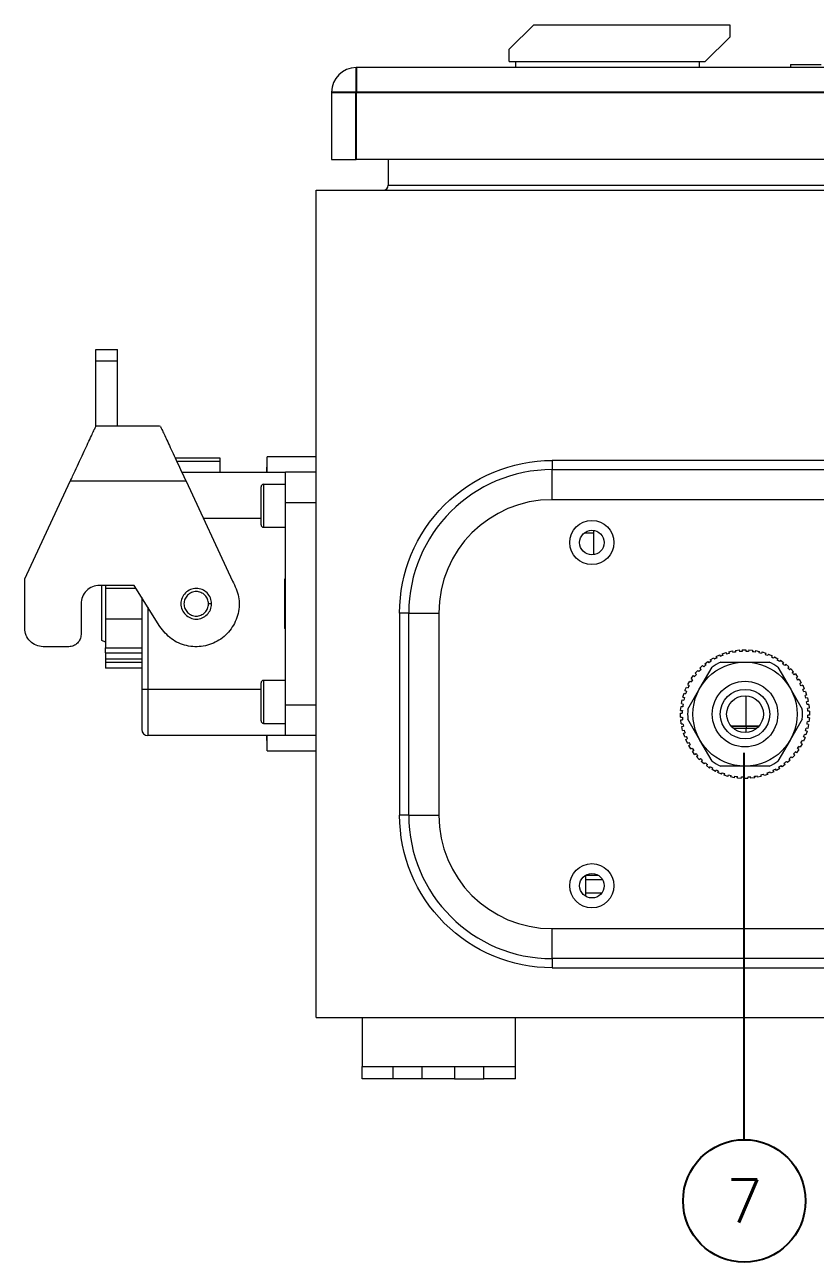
# Model space of a CAD drawing. Extents: x 4137 to 28680, y 2446 to 6814.
# Drawn here: x 24376.6 to 24539.2, y 5937.3 to 6191.7 of the extents above; entities that cross this region are included whole.
import ezdxf
from ezdxf.enums import TextEntityAlignment as Align

# ---------------------------------------------------------------- set-up
doc = ezdxf.new("R2010")
doc.units = 0
doc.header["$LTSCALE"] = 0.5
doc.layers.get('0').update_dxf_attribs({"linetype": 'CONTINUOUS'})
doc.layers.add('DIM', color=5, linetype='CONTINUOUS')
doc.layers.add('VOL', color=2, linetype='CONTINUOUS')
doc.styles.get("Standard").update_dxf_attribs({"font": 'simplex.shx'})

msp = doc.modelspace()

# ---------------------------------------------------------------- linework, layer by layer
at = {"color": 7, "linetype": 'Continuous', "lineweight": 15}
for p, q in [((24476.23, 6186.67), (24481.27, 6191.71)), ((24476.23, 6186.67), (24481.27, 6191.71)), ((24481.27, 6191.71), (24521.59, 6191.71)), ((24481.27, 6191.71), (24521.59, 6191.71)), ((24521.59, 6191.71), (24521.59, 6189.19)), ((24521.59, 6191.71), (24521.59, 6189.19)), ((24521.59, 6189.19), (24516.55, 6184.15)), ((24521.59, 6189.19), (24516.55, 6184.15)), ((24476.23, 6184.15), (24476.23, 6186.67)), ((24476.23, 6184.15), (24476.23, 6186.67)), ((24476.23, 6184.15), (24516.55, 6184.15)), ((24476.23, 6184.15), (24516.55, 6184.15)), ((24477.49, 6184.15), (24477.49, 6182.89)), ((24477.49, 6184.15), (24477.49, 6182.89)), ((24515.29, 6184.15), (24515.29, 6182.89)), ((24515.29, 6184.15), (24515.29, 6182.89)), ((24534.09, 6183.54), (24534.09, 6182.89)), ((24534.09, 6183.54), (24540.39, 6183.54)), ((24534.09, 6183.54), (24534.09, 6182.89)), ((24534.09, 6183.54), (24540.39, 6183.54)), ((24680.35, 6182.89), (24444.73, 6182.89)), ((24680.35, 6182.89), (24444.73, 6182.89)), ((24439.69, 6177.85), (24439.69, 6163.99)), ((24439.69, 6177.85), (24439.69, 6163.99)), ((24439.69, 6163.99), (24444.73, 6163.99)), ((24439.69, 6163.99), (24444.73, 6163.99)), ((24680.35, 6163.99), (24444.73, 6163.99)), ((24680.35, 6163.99), (24444.73, 6163.99)), ((24451.34, 6163.99), (24451.34, 6158.7)), ((24451.34, 6163.99), (24451.34, 6158.7)), ((24451.34, 6158.7), (24664.91, 6158.7)), ((24451.34, 6158.7), (24664.91, 6158.7)), ((24436.54, 5987.59), (24436.54, 6157.69)), ((24436.54, 6157.69), (24688.54, 6157.69)), ((24436.54, 5987.59), (24436.54, 6157.69)), ((24436.54, 6157.69), (24688.54, 6157.69)), ((24391.21, 6124.93), (24395.62, 6124.93)), ((24391.21, 6124.93), (24395.62, 6124.93)), ((24391.21, 6122.59), (24395.62, 6122.59)), ((24391.21, 6109.18), (24391.21, 6122.59)), ((24391.21, 6122.59), (24395.62, 6122.59)), ((24391.21, 6109.18), (24391.21, 6122.59)), ((24395.62, 6109.18), (24395.62, 6122.59)), ((24395.62, 6109.18), (24395.62, 6122.59)), ((24404.31, 6109.18), (24391.21, 6109.18)), ((24404.31, 6109.18), (24391.21, 6109.18)), ((24404.5, 6109.1), (24404.31, 6109.18)), ((24404.5, 6109.1), (24404.31, 6109.18)), ((24416.76, 6102.62), (24407.53, 6102.62)), ((24416.76, 6102.62), (24407.53, 6102.62)), ((24407.83, 6101.96), (24416.76, 6101.96)), ((24407.83, 6101.96), (24416.76, 6101.96)), ((24416.76, 6101.96), (24416.76, 6102.62)), ((24416.76, 6101.96), (24416.76, 6102.62)), ((24416.76, 6099.73), (24416.76, 6101.96)), ((24416.76, 6099.73), (24416.76, 6101.96)), ((24436.54, 6102.88), (24426.46, 6102.88)), ((24426.46, 6099.73), (24426.46, 6102.88)), ((24436.54, 6102.88), (24426.46, 6102.88)), ((24426.46, 6099.73), (24426.46, 6102.88)), ((24640.03, 6102.12), (24485.05, 6102.12)), ((24485.05, 6102.12), (24485.05, 6100.23)), ((24640.03, 6102.12), (24485.05, 6102.12)), ((24485.05, 6102.12), (24485.05, 6100.23)), ((24408.87, 6099.73), (24430.24, 6099.73)), ((24408.87, 6099.73), (24430.24, 6099.73)), ((24426.46, 6100.74), (24426.33, 6100.74)), ((24426.33, 6100.74), (24426.33, 6099.73)), ((24426.46, 6100.74), (24426.33, 6100.74)), ((24426.33, 6100.74), (24426.33, 6099.73)), ((24436.54, 6099.73), (24430.24, 6099.73)), ((24430.24, 6093.43), (24430.24, 6099.73)), ((24436.54, 6099.73), (24430.24, 6099.73)), ((24430.24, 6093.43), (24430.24, 6099.73)), ((24485.05, 6100.23), (24640.03, 6100.23)), ((24485.05, 6100.23), (24640.03, 6100.23)), ((24376.56, 6077.78), (24385.92, 6097.84)), ((24376.56, 6077.78), (24385.92, 6097.84)), ((24409.75, 6097.84), (24385.92, 6097.84)), ((24409.75, 6097.84), (24385.92, 6097.84)), ((24386.17, 6098.38), (24386, 6098.02)), ((24386.17, 6098.38), (24386, 6098.02)), ((24409.75, 6097.84), (24419.32, 6077.32)), ((24409.75, 6097.84), (24419.32, 6077.32)), ((24430.24, 6097.21), (24425.7, 6097.21)), ((24430.24, 6097.21), (24425.7, 6097.21)), ((24425.2, 6088.9), (24425.2, 6096.71)), ((24425.2, 6088.9), (24425.2, 6096.71)), ((24436.54, 6093.43), (24430.24, 6093.43)), ((24430.24, 6051.85), (24430.24, 6093.43)), ((24436.54, 6093.43), (24430.24, 6093.43)), ((24430.24, 6051.85), (24430.24, 6093.43)), ((24640.03, 6094.06), (24485.05, 6094.06)), ((24640.03, 6094.06), (24485.05, 6094.06)), ((24425.7, 6088.39), (24430.24, 6088.39)), ((24425.7, 6088.39), (24430.24, 6088.39)), ((24493.62, 6087.2), (24491.65, 6087.2)), ((24493.62, 6087.2), (24491.65, 6087.2)), ((24493.62, 6087.2), (24493.62, 6087.73)), ((24493.62, 6087.2), (24493.62, 6087.73)), ((24493.62, 6082.75), (24493.62, 6087.2)), ((24493.62, 6082.75), (24493.62, 6087.2)), ((24376.56, 6067.6), (24376.56, 6077.78)), ((24376.56, 6067.6), (24376.56, 6077.78)), ((24399.08, 6076.42), (24391.94, 6076.42)), ((24399.08, 6076.42), (24391.94, 6076.42)), ((24392.44, 6065.08), (24392.44, 6076.42)), ((24392.44, 6065.08), (24392.44, 6076.42)), ((24393.2, 6076.42), (24393.2, 6075.79)), ((24393.2, 6076.42), (24393.2, 6075.79)), ((24404.36, 6067.97), (24399.08, 6076.42)), ((24404.36, 6067.97), (24399.08, 6076.42)), ((24429.97, 6076.73), (24429.99, 6076.73)), ((24429.97, 6076.73), (24429.99, 6076.73)), ((24429.97, 6076.68), (24429.99, 6076.68)), ((24429.97, 6076.68), (24429.99, 6076.68)), ((24429.99, 6077.45), (24429.98, 6077.45)), ((24429.99, 6077.45), (24429.98, 6077.45)), ((24430.24, 6077.68), (24429.99, 6077.68)), ((24429.99, 6077.68), (24429.99, 6067.6)), ((24430.24, 6077.68), (24429.99, 6077.68)), ((24429.99, 6077.68), (24429.99, 6067.6)), ((24399.48, 6075.79), (24393.2, 6075.79)), ((24393.2, 6075.79), (24393.2, 6069.49)), ((24399.48, 6075.79), (24393.2, 6075.79)), ((24393.2, 6075.79), (24393.2, 6069.49)), ((24400.63, 6073.95), (24400.63, 6055)), ((24400.63, 6073.95), (24400.63, 6055)), ((24388.16, 6072.64), (24388.16, 6066.34)), ((24388.16, 6072.64), (24388.16, 6066.34)), ((24414.99, 6072.64), (24414.36, 6072.64)), ((24414.99, 6072.64), (24414.36, 6072.64)), ((24429.99, 6072.32), (24429.98, 6072.32)), ((24429.99, 6072.32), (24429.98, 6072.32)), ((24400.63, 6069.49), (24393.2, 6069.49)), ((24393.2, 6069.49), (24393.2, 6063.6)), ((24400.63, 6069.49), (24393.2, 6069.49)), ((24393.2, 6069.49), (24393.2, 6063.6)), ((24453.68, 6070.75), (24453.68, 6029.17)), ((24455.57, 6070.75), (24453.68, 6070.75)), ((24453.68, 6070.75), (24453.68, 6029.17)), ((24455.57, 6070.75), (24453.68, 6070.75)), ((24455.57, 6029.17), (24455.57, 6070.75)), ((24455.57, 6029.17), (24455.57, 6070.75)), ((24461.74, 6070.75), (24461.74, 6029.17)), ((24461.74, 6070.75), (24461.74, 6029.17)), ((24430.24, 6067.6), (24429.99, 6067.6)), ((24430.24, 6067.6), (24429.99, 6067.6)), ((24385.64, 6063.82), (24380.34, 6063.82)), ((24385.64, 6063.82), (24380.34, 6063.82)), ((24393.2, 6064.79), (24392.44, 6065.08)), ((24393.2, 6064.79), (24392.44, 6065.08)), ((24393.2, 6062.56), (24400.63, 6062.56)), ((24393.2, 6062.56), (24393.2, 6062.56)), ((24393.2, 6062.56), (24400.63, 6062.56)), ((24393.2, 6062.56), (24393.2, 6062.56)), ((24393.2, 6061.3), (24393.2, 6060.67)), ((24393.2, 6061.3), (24393.2, 6060.67)), ((24517.58, 6061.13), (24518.29, 6061.52)), ((24517.58, 6061.13), (24518.29, 6061.52)), ((24518.29, 6061.52), (24518.44, 6061.24)), ((24518.29, 6061.52), (24518.44, 6061.24)), ((24518.79, 6061.82), (24519.53, 6062.14)), ((24518.79, 6061.82), (24519.53, 6062.14)), ((24518.79, 6061.82), (24518.93, 6061.5)), ((24518.79, 6061.82), (24518.93, 6061.5)), ((24519.53, 6062.14), (24519.66, 6061.84)), ((24519.53, 6062.14), (24519.66, 6061.84)), ((24520.06, 6062.38), (24520.83, 6062.61)), ((24520.06, 6062.38), (24520.83, 6062.61)), ((24520.06, 6062.38), (24520.17, 6062.04)), ((24520.06, 6062.38), (24520.17, 6062.04)), ((24520.83, 6062.61), (24520.93, 6062.3)), ((24520.83, 6062.61), (24520.93, 6062.3)), ((24521.39, 6062.8), (24522.17, 6062.95)), ((24521.39, 6062.8), (24522.17, 6062.95)), ((24521.39, 6062.8), (24521.45, 6062.45)), ((24521.39, 6062.8), (24521.45, 6062.45)), ((24522.17, 6062.95), (24522.24, 6062.63)), ((24522.17, 6062.95), (24522.24, 6062.63)), ((24522.75, 6063.08), (24523.55, 6063.15)), ((24522.75, 6063.08), (24523.55, 6063.15)), ((24522.75, 6063.08), (24522.78, 6062.73)), ((24522.75, 6063.08), (24522.78, 6062.73)), ((24523.55, 6063.15), (24523.58, 6062.83)), ((24523.55, 6063.15), (24523.58, 6062.83)), ((24524.13, 6063.21), (24524.12, 6062.86)), ((24524.13, 6063.21), (24524.12, 6062.86)), ((24524.13, 6063.21), (24524.93, 6063.2)), ((24524.13, 6063.21), (24524.93, 6063.2)), ((24524.93, 6063.2), (24524.93, 6062.88)), ((24524.93, 6063.2), (24524.93, 6062.88)), ((24525.52, 6063.21), (24525.47, 6062.86)), ((24525.52, 6063.21), (24525.47, 6062.86)), ((24525.52, 6063.21), (24526.31, 6063.11)), ((24525.52, 6063.21), (24526.31, 6063.11)), ((24526.31, 6063.11), (24526.28, 6062.79)), ((24526.31, 6063.11), (24526.28, 6062.79)), ((24526.9, 6063.05), (24526.82, 6062.71)), ((24526.9, 6063.05), (24526.82, 6062.71)), ((24526.9, 6063.05), (24527.68, 6062.87)), ((24526.9, 6063.05), (24527.68, 6062.87)), ((24527.68, 6062.87), (24527.61, 6062.56)), ((24527.68, 6062.87), (24527.61, 6062.56)), ((24528.25, 6062.75), (24528.14, 6062.42)), ((24528.25, 6062.75), (24528.14, 6062.42)), ((24528.25, 6062.75), (24529.01, 6062.5)), ((24528.25, 6062.75), (24529.01, 6062.5)), ((24529.01, 6062.5), (24528.91, 6062.19)), ((24529.01, 6062.5), (24528.91, 6062.19)), ((24529.57, 6062.32), (24529.42, 6062)), ((24529.57, 6062.32), (24529.42, 6062)), ((24529.57, 6062.32), (24530.3, 6061.98)), ((24529.57, 6062.32), (24530.3, 6061.98)), ((24530.3, 6061.98), (24530.16, 6061.68)), ((24530.3, 6061.98), (24530.16, 6061.68)), ((24530.83, 6061.74), (24530.65, 6061.44)), ((24530.83, 6061.74), (24530.65, 6061.44)), ((24530.83, 6061.74), (24531.52, 6061.33)), ((24530.83, 6061.74), (24531.52, 6061.33)), ((24531.52, 6061.33), (24531.36, 6061.05)), ((24531.52, 6061.33), (24531.36, 6061.05)), ((24400.63, 6059.41), (24393.2, 6059.41)), ((24393.2, 6059.41), (24393.2, 6059.41)), ((24393.2, 6059.41), (24393.2, 6059.41)), ((24400.63, 6059.41), (24393.2, 6059.41)), ((24393.2, 6059.41), (24393.2, 6059.41)), ((24393.2, 6059.41), (24393.2, 6059.41)), ((24514.48, 6058.37), (24515.03, 6058.96)), ((24514.48, 6058.37), (24515.03, 6058.96)), ((24515.03, 6058.96), (24515.27, 6058.74)), ((24515.03, 6058.96), (24515.27, 6058.74)), ((24515.42, 6059.4), (24516.02, 6059.93)), ((24515.42, 6059.4), (24516.02, 6059.93)), ((24515.42, 6059.4), (24515.65, 6059.14)), ((24515.42, 6059.4), (24515.65, 6059.14)), ((24515.46, 6055.32), (24517.96, 6059.64)), ((24515.46, 6055.32), (24517.96, 6059.64)), ((24516.02, 6059.93), (24516.24, 6059.69)), ((24516.02, 6059.93), (24516.24, 6059.69)), ((24516.46, 6060.32), (24517.11, 6060.79)), ((24516.46, 6060.32), (24517.11, 6060.79)), ((24516.46, 6060.32), (24516.66, 6060.04)), ((24516.46, 6060.32), (24516.66, 6060.04)), ((24517.11, 6060.79), (24517.3, 6060.52)), ((24517.11, 6060.79), (24517.3, 6060.52)), ((24517.58, 6061.13), (24517.75, 6060.83)), ((24517.58, 6061.13), (24517.75, 6060.83)), ((24519.75, 6060.67), (24524.74, 6060.67)), ((24519.75, 6060.67), (24524.74, 6060.67)), ((24524.74, 6060.67), (24529.73, 6060.67)), ((24524.74, 6060.67), (24529.73, 6060.67)), ((24531.52, 6059.64), (24534.01, 6055.32)), ((24531.52, 6059.64), (24534.01, 6055.32)), ((24532.03, 6061.04), (24531.82, 6060.76)), ((24532.03, 6061.04), (24531.82, 6060.76)), ((24532.03, 6061.04), (24532.68, 6060.56)), ((24532.03, 6061.04), (24532.68, 6060.56)), ((24532.68, 6060.56), (24532.48, 6060.3)), ((24532.68, 6060.56), (24532.48, 6060.3)), ((24533.15, 6060.22), (24532.91, 6059.96)), ((24533.15, 6060.22), (24532.91, 6059.96)), ((24533.15, 6060.22), (24533.74, 6059.67)), ((24533.15, 6060.22), (24533.74, 6059.67)), ((24533.74, 6059.67), (24533.52, 6059.44)), ((24533.74, 6059.67), (24533.52, 6059.44)), ((24534.18, 6059.28), (24533.91, 6059.05)), ((24534.18, 6059.28), (24533.91, 6059.05)), ((24534.18, 6059.28), (24534.71, 6058.68)), ((24534.18, 6059.28), (24534.71, 6058.68)), ((24534.71, 6058.68), (24534.46, 6058.47)), ((24534.71, 6058.68), (24534.46, 6058.47)), ((24425.2, 6048.58), (24425.2, 6056.39)), ((24425.2, 6048.58), (24425.2, 6056.39)), ((24430.24, 6056.89), (24425.7, 6056.89)), ((24430.24, 6056.89), (24425.7, 6056.89)), ((24512.96, 6056.06), (24513.37, 6056.75)), ((24512.96, 6056.06), (24513.37, 6056.75)), ((24512.96, 6056.06), (24513.26, 6055.88)), ((24512.96, 6056.06), (24513.26, 6055.88)), ((24513.37, 6056.75), (24513.65, 6056.58)), ((24513.37, 6056.75), (24513.65, 6056.58)), ((24513.66, 6057.26), (24514.14, 6057.9)), ((24513.66, 6057.26), (24514.14, 6057.9)), ((24513.66, 6057.26), (24513.94, 6057.05)), ((24513.66, 6057.26), (24513.94, 6057.05)), ((24514.14, 6057.9), (24514.4, 6057.7)), ((24514.14, 6057.9), (24514.4, 6057.7)), ((24514.48, 6058.37), (24514.74, 6058.14)), ((24514.48, 6058.37), (24514.74, 6058.14)), ((24535.1, 6058.25), (24534.81, 6058.05)), ((24535.1, 6058.25), (24534.81, 6058.05)), ((24535.1, 6058.25), (24535.56, 6057.59)), ((24535.1, 6058.25), (24535.56, 6057.59)), ((24535.56, 6057.59), (24535.3, 6057.4)), ((24535.56, 6057.59), (24535.3, 6057.4)), ((24535.91, 6057.12), (24535.6, 6056.95)), ((24535.91, 6057.12), (24535.6, 6056.95)), ((24535.91, 6057.12), (24536.3, 6056.42)), ((24535.91, 6057.12), (24536.3, 6056.42)), ((24536.3, 6056.42), (24536.02, 6056.26)), ((24536.3, 6056.42), (24536.02, 6056.26)), ((24401.89, 6055), (24400.63, 6055)), ((24401.89, 6055), (24400.63, 6055)), ((24401.89, 6055), (24401.89, 6045.55)), ((24401.89, 6055), (24401.89, 6045.55)), ((24511.95, 6053.48), (24512.21, 6054.24)), ((24511.95, 6053.48), (24512.21, 6054.24)), ((24512.21, 6054.24), (24512.52, 6054.13)), ((24512.21, 6054.24), (24512.52, 6054.13)), ((24512.39, 6054.79), (24512.72, 6055.52)), ((24512.39, 6054.79), (24512.72, 6055.52)), ((24512.39, 6054.79), (24512.7, 6054.65)), ((24512.39, 6054.79), (24512.7, 6054.65)), ((24512.72, 6055.52), (24513.02, 6055.39)), ((24512.72, 6055.52), (24513.02, 6055.39)), ((24512.97, 6051), (24515.46, 6055.32)), ((24512.97, 6051), (24515.46, 6055.32)), ((24524.99, 6047.52), (24524.99, 6053.74)), ((24524.99, 6047.52), (24524.99, 6053.74)), ((24534.01, 6055.32), (24536.51, 6051)), ((24534.01, 6055.32), (24536.51, 6051)), ((24536.6, 6055.91), (24536.27, 6055.77)), ((24536.6, 6055.91), (24536.27, 6055.77)), ((24536.6, 6055.91), (24536.91, 6055.17)), ((24536.6, 6055.91), (24536.91, 6055.17)), ((24536.91, 6055.17), (24536.61, 6055.05)), ((24536.91, 6055.17), (24536.61, 6055.05)), ((24537.15, 6054.64), (24536.82, 6054.54)), ((24537.15, 6054.64), (24536.82, 6054.54)), ((24537.39, 6053.87), (24537.08, 6053.78)), ((24537.39, 6053.87), (24537.08, 6053.78)), ((24537.15, 6054.64), (24537.39, 6053.87)), ((24537.15, 6054.64), (24537.39, 6053.87)), ((24430.24, 6045.55), (24430.24, 6051.85)), ((24430.24, 6051.85), (24436.54, 6051.85)), ((24430.24, 6045.55), (24430.24, 6051.85)), ((24430.24, 6051.85), (24436.54, 6051.85)), ((24511.5, 6050.74), (24511.59, 6051.54)), ((24511.5, 6050.74), (24511.59, 6051.54)), ((24511.59, 6051.54), (24511.92, 6051.5)), ((24511.59, 6051.54), (24511.92, 6051.5)), ((24511.65, 6052.12), (24511.83, 6052.9)), ((24511.65, 6052.12), (24511.83, 6052.9)), ((24511.65, 6052.12), (24511.99, 6052.04)), ((24511.65, 6052.12), (24511.99, 6052.04)), ((24511.83, 6052.9), (24512.15, 6052.83)), ((24511.83, 6052.9), (24512.15, 6052.83)), ((24511.95, 6053.48), (24512.28, 6053.36)), ((24511.95, 6053.48), (24512.28, 6053.36)), ((24537.57, 6053.32), (24537.23, 6053.25)), ((24537.57, 6053.32), (24537.23, 6053.25)), ((24537.73, 6052.53), (24537.41, 6052.47)), ((24537.73, 6052.53), (24537.41, 6052.47)), ((24537.85, 6051.96), (24537.5, 6051.93)), ((24537.85, 6051.96), (24537.5, 6051.93)), ((24537.57, 6053.32), (24537.73, 6052.53)), ((24537.57, 6053.32), (24537.73, 6052.53)), ((24537.93, 6051.16), (24537.6, 6051.13)), ((24537.93, 6051.16), (24537.6, 6051.13)), ((24537.85, 6051.96), (24537.93, 6051.16)), ((24537.85, 6051.96), (24537.93, 6051.16)), ((24511.49, 6049.35), (24511.5, 6050.15)), ((24511.49, 6049.35), (24511.5, 6050.15)), ((24511.49, 6049.35), (24511.84, 6049.35)), ((24511.49, 6049.35), (24511.84, 6049.35)), ((24511.5, 6050.74), (24511.85, 6050.7)), ((24511.5, 6050.74), (24511.85, 6050.7)), ((24511.5, 6050.15), (24511.83, 6050.15)), ((24511.5, 6050.15), (24511.83, 6050.15)), ((24511.55, 6048.77), (24511.88, 6048.8)), ((24511.55, 6048.77), (24511.88, 6048.8)), ((24511.63, 6047.97), (24511.55, 6048.77)), ((24511.63, 6047.97), (24511.55, 6048.77)), ((24515.46, 6044.61), (24512.97, 6048.93)), ((24515.46, 6044.61), (24512.97, 6048.93)), ((24536.51, 6048.93), (24534.01, 6044.61)), ((24536.51, 6048.93), (24534.01, 6044.61)), ((24537.89, 6048.39), (24537.56, 6048.43)), ((24537.89, 6048.39), (24537.56, 6048.43)), ((24537.98, 6049.19), (24537.63, 6049.23)), ((24537.98, 6049.19), (24537.63, 6049.23)), ((24537.99, 6050.58), (24537.64, 6050.58)), ((24537.99, 6050.58), (24537.64, 6050.58)), ((24537.98, 6049.77), (24537.65, 6049.78)), ((24537.98, 6049.77), (24537.65, 6049.78)), ((24537.98, 6049.19), (24537.89, 6048.39)), ((24537.98, 6049.19), (24537.89, 6048.39)), ((24537.99, 6050.58), (24537.98, 6049.77)), ((24537.99, 6050.58), (24537.98, 6049.77)), ((24425.7, 6048.07), (24430.24, 6048.07)), ((24425.7, 6048.07), (24430.24, 6048.07)), ((24511.63, 6047.97), (24511.97, 6048)), ((24511.63, 6047.97), (24511.97, 6048)), ((24511.75, 6047.4), (24512.07, 6047.46)), ((24511.75, 6047.4), (24512.07, 6047.46)), ((24511.91, 6046.61), (24511.75, 6047.4)), ((24511.91, 6046.61), (24511.75, 6047.4)), ((24511.91, 6046.61), (24512.25, 6046.68)), ((24511.91, 6046.61), (24512.25, 6046.68)), ((24512.09, 6046.05), (24512.4, 6046.15)), ((24512.09, 6046.05), (24512.4, 6046.15)), ((24512.33, 6045.29), (24512.09, 6046.05)), ((24512.33, 6045.29), (24512.09, 6046.05)), ((24527.62, 6047.52), (24521.86, 6047.52)), ((24527.62, 6047.52), (24521.86, 6047.52)), ((24524.99, 6047.52), (24524.99, 6047.51)), ((24524.99, 6047.52), (24524.99, 6047.51)), ((24524.99, 6047.51), (24524.99, 6047.48)), ((24524.99, 6047.51), (24524.99, 6047.48)), ((24524.99, 6047.48), (24524.99, 6046.99)), ((24524.99, 6047.48), (24524.99, 6046.99)), ((24524.99, 6046.19), (24524.99, 6046.99)), ((24524.99, 6046.19), (24524.99, 6046.99)), ((24537.53, 6046.45), (24537.2, 6046.56)), ((24537.53, 6046.45), (24537.2, 6046.56)), ((24537.53, 6046.45), (24537.27, 6045.69)), ((24537.53, 6046.45), (24537.27, 6045.69)), ((24537.65, 6047.02), (24537.33, 6047.1)), ((24537.65, 6047.02), (24537.33, 6047.1)), ((24537.83, 6047.81), (24537.49, 6047.89)), ((24537.83, 6047.81), (24537.49, 6047.89)), ((24537.83, 6047.81), (24537.65, 6047.02)), ((24537.83, 6047.81), (24537.65, 6047.02)), ((24430.24, 6045.55), (24401.89, 6045.55)), ((24430.24, 6045.55), (24401.89, 6045.55)), ((24426.33, 6045.55), (24426.33, 6044.55)), ((24426.33, 6045.55), (24426.33, 6044.55)), ((24426.33, 6044.55), (24426.46, 6044.55)), ((24426.33, 6044.55), (24426.46, 6044.55)), ((24426.46, 6042.4), (24426.46, 6045.55)), ((24426.46, 6042.4), (24426.46, 6045.55)), ((24436.54, 6045.55), (24430.24, 6045.55)), ((24436.54, 6045.55), (24430.24, 6045.55)), ((24512.33, 6045.29), (24512.66, 6045.39)), ((24512.33, 6045.29), (24512.66, 6045.39)), ((24512.57, 6044.75), (24512.87, 6044.88)), ((24512.57, 6044.75), (24512.87, 6044.88)), ((24512.88, 6044.01), (24512.57, 6044.75)), ((24512.88, 6044.01), (24512.57, 6044.75)), ((24512.88, 6044.01), (24513.21, 6044.15)), ((24512.88, 6044.01), (24513.21, 6044.15)), ((24513.18, 6043.51), (24513.46, 6043.67)), ((24513.18, 6043.51), (24513.46, 6043.67)), ((24513.57, 6042.81), (24513.18, 6043.51)), ((24513.57, 6042.81), (24513.18, 6043.51)), ((24517.96, 6040.29), (24515.46, 6044.61)), ((24517.96, 6040.29), (24515.46, 6044.61)), ((24534.01, 6044.61), (24531.52, 6040.29)), ((24534.01, 6044.61), (24531.52, 6040.29)), ((24536.11, 6043.18), (24535.83, 6043.34)), ((24536.11, 6043.18), (24535.83, 6043.34)), ((24536.52, 6043.87), (24536.11, 6043.18)), ((24536.52, 6043.87), (24536.11, 6043.18)), ((24536.52, 6043.87), (24536.22, 6044.05)), ((24536.52, 6043.87), (24536.22, 6044.05)), ((24536.76, 6044.4), (24536.46, 6044.54)), ((24536.76, 6044.4), (24536.46, 6044.54)), ((24537.09, 6045.13), (24536.76, 6044.4)), ((24537.09, 6045.13), (24536.76, 6044.4)), ((24537.09, 6045.13), (24536.78, 6045.28)), ((24537.09, 6045.13), (24536.78, 6045.28)), ((24537.27, 6045.69), (24536.96, 6045.8)), ((24537.27, 6045.69), (24536.96, 6045.8)), ((24426.46, 6042.4), (24436.54, 6042.4)), ((24426.46, 6042.4), (24436.54, 6042.4)), ((24513.57, 6042.81), (24513.88, 6042.98)), ((24513.57, 6042.81), (24513.88, 6042.98)), ((24513.92, 6042.34), (24514.18, 6042.52)), ((24513.92, 6042.34), (24514.18, 6042.52)), ((24514.38, 6041.68), (24513.92, 6042.34)), ((24514.38, 6041.68), (24513.92, 6042.34)), ((24514.38, 6041.68), (24514.67, 6041.88)), ((24514.38, 6041.68), (24514.67, 6041.88)), ((24514.77, 6041.25), (24515.02, 6041.46)), ((24514.77, 6041.25), (24515.02, 6041.46)), ((24515.3, 6040.64), (24514.77, 6041.25)), ((24515.3, 6040.64), (24514.77, 6041.25)), ((24515.3, 6040.64), (24515.57, 6040.87)), ((24515.3, 6040.64), (24515.57, 6040.87)), ((24534.06, 6040.53), (24533.83, 6040.79)), ((24534.06, 6040.53), (24533.83, 6040.79)), ((24534.45, 6040.96), (24534.21, 6041.18)), ((24534.45, 6040.96), (24534.21, 6041.18)), ((24535, 6041.55), (24534.45, 6040.96)), ((24535, 6041.55), (24534.45, 6040.96)), ((24535, 6041.55), (24534.74, 6041.79)), ((24535, 6041.55), (24534.74, 6041.79)), ((24535.34, 6042.03), (24535.08, 6042.22)), ((24535.34, 6042.03), (24535.08, 6042.22)), ((24535.82, 6042.67), (24535.34, 6042.03)), ((24535.82, 6042.67), (24535.34, 6042.03)), ((24535.82, 6042.67), (24535.54, 6042.88)), ((24535.82, 6042.67), (24535.54, 6042.88)), ((24515.74, 6040.25), (24515.96, 6040.49)), ((24515.74, 6040.25), (24515.96, 6040.49)), ((24516.33, 6039.71), (24515.74, 6040.25)), ((24516.33, 6039.71), (24515.74, 6040.25)), ((24516.33, 6039.71), (24516.57, 6039.96)), ((24516.33, 6039.71), (24516.57, 6039.96)), ((24516.8, 6039.37), (24517, 6039.63)), ((24516.8, 6039.37), (24517, 6039.63)), ((24517.45, 6038.88), (24516.8, 6039.37)), ((24517.45, 6038.88), (24516.8, 6039.37)), ((24517.45, 6038.88), (24517.66, 6039.16)), ((24517.45, 6038.88), (24517.66, 6039.16)), ((24517.95, 6038.59), (24518.12, 6038.87)), ((24517.95, 6038.59), (24518.12, 6038.87)), ((24518.64, 6038.18), (24517.95, 6038.59)), ((24518.64, 6038.18), (24517.95, 6038.59)), ((24518.64, 6038.18), (24518.82, 6038.48)), ((24518.64, 6038.18), (24518.82, 6038.48)), ((24519.18, 6037.95), (24519.32, 6038.24)), ((24519.18, 6037.95), (24519.32, 6038.24)), ((24524.74, 6039.25), (24519.75, 6039.25)), ((24524.74, 6039.25), (24519.75, 6039.25)), ((24529.73, 6039.25), (24524.74, 6039.25)), ((24529.73, 6039.25), (24524.74, 6039.25)), ((24530.69, 6038.11), (24530.55, 6038.43)), ((24530.69, 6038.11), (24530.55, 6038.43)), ((24531.19, 6038.4), (24531.03, 6038.69)), ((24531.19, 6038.4), (24531.03, 6038.69)), ((24531.9, 6038.79), (24531.19, 6038.4)), ((24531.9, 6038.79), (24531.19, 6038.4)), ((24531.9, 6038.79), (24531.72, 6039.1)), ((24531.9, 6038.79), (24531.72, 6039.1)), ((24532.37, 6039.14), (24532.18, 6039.41)), ((24532.37, 6039.14), (24532.18, 6039.41)), ((24533.02, 6039.6), (24532.37, 6039.14)), ((24533.02, 6039.6), (24532.37, 6039.14)), ((24533.02, 6039.6), (24532.82, 6039.89)), ((24533.02, 6039.6), (24532.82, 6039.89)), ((24533.46, 6040), (24533.24, 6040.24)), ((24533.46, 6040), (24533.24, 6040.24)), ((24534.06, 6040.53), (24533.46, 6040)), ((24534.06, 6040.53), (24533.46, 6040)), ((24519.91, 6037.61), (24519.18, 6037.95)), ((24519.91, 6037.61), (24519.18, 6037.95)), ((24519.91, 6037.61), (24520.06, 6037.93)), ((24519.91, 6037.61), (24520.06, 6037.93)), ((24520.47, 6037.43), (24520.57, 6037.74)), ((24520.47, 6037.43), (24520.57, 6037.74)), ((24521.23, 6037.17), (24520.47, 6037.43)), ((24521.23, 6037.17), (24520.47, 6037.43)), ((24521.23, 6037.17), (24521.34, 6037.5)), ((24521.23, 6037.17), (24521.34, 6037.5)), ((24521.8, 6037.05), (24521.87, 6037.37)), ((24521.8, 6037.05), (24521.87, 6037.37)), ((24522.58, 6036.88), (24521.8, 6037.05)), ((24522.58, 6036.88), (24521.8, 6037.05)), ((24522.58, 6036.88), (24522.66, 6037.22)), ((24522.58, 6036.88), (24522.66, 6037.22)), ((24523.17, 6036.82), (24523.2, 6037.14)), ((24523.17, 6036.82), (24523.2, 6037.14)), ((24523.96, 6036.72), (24523.17, 6036.82)), ((24523.96, 6036.72), (24523.17, 6036.82)), ((24523.96, 6036.72), (24524.01, 6037.07)), ((24523.96, 6036.72), (24524.01, 6037.07)), ((24524.55, 6036.72), (24524.55, 6037.05)), ((24524.55, 6036.72), (24524.55, 6037.05)), ((24525.35, 6036.71), (24524.55, 6036.72)), ((24525.35, 6036.71), (24524.55, 6036.72)), ((24525.35, 6036.71), (24525.36, 6037.06)), ((24525.35, 6036.71), (24525.36, 6037.06)), ((24525.93, 6036.78), (24525.9, 6037.1)), ((24525.93, 6036.78), (24525.9, 6037.1)), ((24526.73, 6036.85), (24525.93, 6036.78)), ((24526.73, 6036.85), (24525.93, 6036.78)), ((24526.73, 6036.85), (24526.7, 6037.2)), ((24526.73, 6036.85), (24526.7, 6037.2)), ((24527.3, 6036.97), (24527.24, 6037.29)), ((24527.3, 6036.97), (24527.24, 6037.29)), ((24528.09, 6037.13), (24527.3, 6036.97)), ((24528.09, 6037.13), (24527.3, 6036.97)), ((24528.09, 6037.13), (24528.03, 6037.47)), ((24528.09, 6037.13), (24528.03, 6037.47)), ((24528.65, 6037.31), (24528.55, 6037.62)), ((24528.65, 6037.31), (24528.55, 6037.62)), ((24529.42, 6037.55), (24528.65, 6037.31)), ((24529.42, 6037.55), (24528.65, 6037.31)), ((24529.42, 6037.55), (24529.31, 6037.89)), ((24529.42, 6037.55), (24529.31, 6037.89)), ((24529.95, 6037.79), (24529.82, 6038.09)), ((24529.95, 6037.79), (24529.82, 6038.09)), ((24530.69, 6038.11), (24529.95, 6037.79)), ((24530.69, 6038.11), (24529.95, 6037.79)), ((24455.57, 6029.17), (24453.68, 6029.17)), ((24455.57, 6029.17), (24453.68, 6029.17)), ((24491.98, 6012.5), (24491.98, 6016.87)), ((24491.98, 6012.5), (24491.98, 6016.87)), ((24485.05, 6005.86), (24640.03, 6005.86)), ((24485.05, 6005.86), (24640.03, 6005.86)), ((24485.05, 5999.69), (24485.05, 5997.8)), ((24640.03, 5999.69), (24485.05, 5999.69)), ((24485.05, 5999.69), (24485.05, 5997.8)), ((24640.03, 5999.69), (24485.05, 5999.69)), ((24485.05, 5997.8), (24640.03, 5997.8)), ((24485.05, 5997.8), (24640.03, 5997.8)), ((24436.54, 5987.59), (24688.54, 5987.59)), ((24436.54, 5987.59), (24688.54, 5987.59)), ((24445.99, 5987.59), (24445.99, 5977.51)), ((24445.99, 5987.59), (24445.99, 5977.51)), ((24477.49, 5977.51), (24477.49, 5987.59)), ((24477.49, 5977.51), (24477.49, 5987.59)), ((24445.99, 5974.99), (24445.99, 5977.51)), ((24445.99, 5977.51), (24446.1, 5977.51)), ((24445.99, 5974.99), (24445.99, 5977.51)), ((24445.99, 5977.51), (24446.1, 5977.51)), ((24446.1, 5977.51), (24452.27, 5977.51)), ((24446.1, 5977.51), (24452.27, 5977.51)), ((24452.27, 5977.51), (24452.27, 5974.99)), ((24452.27, 5977.51), (24458.28, 5977.51)), ((24452.27, 5977.51), (24452.27, 5974.99)), ((24452.27, 5977.51), (24458.28, 5977.51)), ((24458.28, 5977.51), (24464.98, 5977.51)), ((24458.28, 5977.51), (24458.28, 5974.99)), ((24458.28, 5977.51), (24464.98, 5977.51)), ((24458.28, 5977.51), (24458.28, 5974.99)), ((24464.98, 5977.51), (24464.98, 5974.99)), ((24464.98, 5977.51), (24471, 5977.51)), ((24464.98, 5977.51), (24464.98, 5974.99)), ((24464.98, 5977.51), (24471, 5977.51)), ((24471, 5974.99), (24471, 5977.51)), ((24471, 5977.51), (24477.16, 5977.51)), ((24471, 5974.99), (24471, 5977.51)), ((24471, 5977.51), (24477.16, 5977.51)), ((24477.16, 5977.51), (24477.49, 5977.51)), ((24477.16, 5977.51), (24477.49, 5977.51)), ((24477.49, 5974.99), (24477.49, 5977.51)), ((24477.49, 5974.99), (24477.49, 5977.51)), ((24452.27, 5974.99), (24445.99, 5974.99)), ((24452.27, 5974.99), (24445.99, 5974.99)), ((24458.28, 5974.99), (24452.27, 5974.99)), ((24458.28, 5974.99), (24452.27, 5974.99)), ((24464.98, 5974.99), (24458.28, 5974.99)), ((24464.98, 5974.99), (24458.28, 5974.99)), ((24464.98, 5974.99), (24471, 5974.99)), ((24464.98, 5974.99), (24471, 5974.99)), ((24477.49, 5974.99), (24471, 5974.99)), ((24477.49, 5974.99), (24471, 5974.99))]:
    msp.add_line(p, q, dxfattribs=at)
at = {"color": 8, "linetype": 'Continuous', "lineweight": 15}
for p, q in [((24485.05, 6094.06), (24485.05, 6100.23)), ((24485.05, 6094.06), (24485.05, 6100.23)), ((24425.7, 6097.21), (24425.7, 6088.39)), ((24425.7, 6097.21), (24425.7, 6088.39)), ((24413.28, 6090.28), (24425.2, 6090.28)), ((24413.28, 6090.28), (24425.2, 6090.28)), ((24401.89, 6071.93), (24401.89, 6055)), ((24401.89, 6071.93), (24401.89, 6055)), ((24455.57, 6070.75), (24461.74, 6070.75)), ((24455.57, 6070.75), (24461.74, 6070.75)), ((24393.2, 6063.6), (24400.63, 6063.6)), ((24393.2, 6063.6), (24400.63, 6063.6)), ((24393.2, 6062.56), (24400.63, 6062.56)), ((24393.2, 6062.56), (24400.63, 6062.56)), ((24393.2, 6061.3), (24400.63, 6061.3)), ((24393.2, 6061.3), (24400.63, 6061.3)), ((24393.2, 6060.67), (24400.63, 6060.67)), ((24393.2, 6060.67), (24400.63, 6060.67)), ((24400.63, 6059.41), (24393.2, 6059.41)), ((24400.63, 6059.41), (24393.2, 6059.41)), ((24425.7, 6056.89), (24425.7, 6048.07)), ((24425.7, 6056.89), (24425.7, 6048.07)), ((24425.2, 6055), (24401.89, 6055)), ((24425.2, 6055), (24401.89, 6055)), ((24527.62, 6047.51), (24521.86, 6047.51)), ((24527.62, 6047.51), (24521.86, 6047.51)), ((24527.59, 6047.48), (24521.89, 6047.48)), ((24527.59, 6047.48), (24521.89, 6047.48)), ((24455.57, 6029.17), (24461.74, 6029.17)), ((24455.57, 6029.17), (24461.74, 6029.17)), ((24491.98, 6016.86), (24494.51, 6016.86)), ((24491.98, 6016.86), (24494.51, 6016.86)), ((24495.46, 6015.88), (24491.98, 6015.88)), ((24495.46, 6015.88), (24491.98, 6015.88)), ((24491.98, 6013.23), (24495.3, 6013.23)), ((24491.98, 6013.23), (24495.3, 6013.23)), ((24485.05, 5999.69), (24485.05, 6005.86)), ((24485.05, 5999.69), (24485.05, 6005.86))]:
    msp.add_line(p, q, dxfattribs=at)
at = {"color": 7, "linetype": 'Continuous', "lineweight": 15, "flags": 128}
for points in [[(24393.2, 6062.56), (24393.2, 6062.58), (24393.2, 6062.64), (24393.2, 6062.73), (24393.2, 6062.86), (24393.2, 6063.01), (24393.2, 6063.19), (24393.2, 6063.39), (24393.2, 6063.6)], [(24393.2, 6062.56), (24393.2, 6062.58), (24393.2, 6062.64), (24393.2, 6062.73), (24393.2, 6062.86), (24393.2, 6063.01), (24393.2, 6063.19), (24393.2, 6063.39), (24393.2, 6063.6)], [(24393.2, 6062.56), (24393.2, 6062.54), (24393.2, 6062.46), (24393.2, 6062.35), (24393.2, 6062.19), (24393.2, 6062), (24393.2, 6061.78), (24393.2, 6061.55), (24393.2, 6061.3)], [(24393.2, 6062.56), (24393.2, 6062.54), (24393.2, 6062.46), (24393.2, 6062.35), (24393.2, 6062.19), (24393.2, 6062), (24393.2, 6061.78), (24393.2, 6061.55), (24393.2, 6061.3)], [(24393.2, 6060.67), (24393.2, 6060.42), (24393.2, 6060.19), (24393.2, 6059.97), (24393.2, 6059.78), (24393.2, 6059.62), (24393.2, 6059.51), (24393.2, 6059.43), (24393.2, 6059.41)], [(24393.2, 6060.67), (24393.2, 6060.42), (24393.2, 6060.19), (24393.2, 6059.97), (24393.2, 6059.78), (24393.2, 6059.62), (24393.2, 6059.51), (24393.2, 6059.43), (24393.2, 6059.41)]]:
    msp.add_lwpolyline(points, dxfattribs=at)
at = {"color": 8, "linetype": 'Continuous', "lineweight": 15, "flags": 128}
for points in [[(24521.85, 6047.52), (24524.99, 6047.52), (24527.63, 6047.52)], [(24521.85, 6047.52), (24524.99, 6047.52), (24527.63, 6047.52)], [(24527.08, 6046.99), (24524.99, 6046.99), (24522.4, 6046.99)], [(24527.08, 6046.99), (24524.99, 6046.99), (24522.4, 6046.99)]]:
    msp.add_lwpolyline(points, dxfattribs=at)
at = {"color": 7, "linetype": 'Continuous', "lineweight": 15}
for centre, radius in [((24493.24, 6085.24), 4.54), ((24493.24, 6085.24), 4.54), ((24493.24, 6085.24), 2.52), ((24493.24, 6085.24), 2.52), ((24524.74, 6049.96), 10.71), ((24524.74, 6049.96), 10.71), ((24524.74, 6049.96), 6.75), ((24524.74, 6049.96), 6.75), ((24524.74, 6049.96), 5.09), ((24524.74, 6049.96), 5.09), ((24524.74, 6049.96), 3.78), ((24524.74, 6049.96), 3.78), ((24493.24, 6014.68), 4.54), ((24493.24, 6014.68), 4.54), ((24493.24, 6014.68), 2.52), ((24493.24, 6014.68), 2.52)]:
    msp.add_circle(centre, radius, dxfattribs=at)
for centre, radius, start, end in [((24444.73, 6177.85), 5.04, 90, 180), ((24444.73, 6177.85), 5.04, 90, 180), ((24450.34, 6158.7), 1.01, 270, 0), ((24450.34, 6158.7), 1.01, 270, 0), ((24485.05, 6070.75), 29.48, 90, 180), ((24485.05, 6070.75), 29.48, 90, 180), ((24425.7, 6096.71), 0.504, 90, 180), ((24425.7, 6096.71), 0.504, 90, 180), ((24485.05, 6070.75), 23.31, 90, 180), ((24485.05, 6070.75), 23.31, 90, 180), ((24425.7, 6088.9), 0.504, 180, 270), ((24425.7, 6088.9), 0.504, 180, 270), ((24524.74, 6049.96), 12.92, 116.7405, 119.1718), ((24524.74, 6049.96), 12.92, 116.7405, 119.1718), ((24524.74, 6049.96), 12.91, 110.7405, 113.1718), ((24524.74, 6049.96), 12.91, 110.7405, 113.1718), ((24524.74, 6049.96), 12.91, 104.7405, 107.1718), ((24524.74, 6049.96), 12.91, 104.7405, 107.1718), ((24524.74, 6049.96), 12.91, 98.7405, 101.1718), ((24524.74, 6049.96), 12.91, 98.7405, 101.1718), ((24524.74, 6049.96), 12.91, 92.7405, 95.1718), ((24524.74, 6049.96), 12.91, 92.7405, 95.1718), ((24524.74, 6049.96), 12.91, 86.7405, 89.1718), ((24524.74, 6049.96), 12.91, 86.7405, 89.1718), ((24524.74, 6049.96), 12.91, 80.7405, 83.1718), ((24524.74, 6049.96), 12.91, 80.7405, 83.1718), ((24524.74, 6049.96), 12.91, 74.7405, 77.1718), ((24524.74, 6049.96), 12.91, 74.7405, 77.1718), ((24524.74, 6049.96), 12.92, 68.7405, 71.1718), ((24524.74, 6049.96), 12.92, 68.7405, 71.1718), ((24524.74, 6049.96), 12.91, 62.7405, 65.1718), ((24524.74, 6049.96), 12.91, 62.7405, 65.1718), ((24524.74, 6049.96), 12.91, 134.7405, 137.1718), ((24524.74, 6049.96), 12.91, 134.7405, 137.1718), ((24524.74, 6049.96), 12.92, 128.7405, 131.1718), ((24524.74, 6049.96), 12.92, 128.7405, 131.1718), ((24524.74, 6049.96), 12.92, 122.7405, 125.1718), ((24524.74, 6049.96), 12.92, 122.7405, 125.1718), ((24524.74, 6049.96), 11.81, 114.9728, 125.0272), ((24524.74, 6049.96), 11.81, 114.9728, 125.0272), ((24524.74, 6049.96), 11.81, 54.9728, 65.0272), ((24524.74, 6049.96), 11.81, 54.9728, 65.0272), ((24524.74, 6049.96), 12.92, 56.7405, 59.1718), ((24524.74, 6049.96), 12.92, 56.7405, 59.1718), ((24524.74, 6049.96), 12.92, 50.7405, 53.1718), ((24524.74, 6049.96), 12.92, 50.7405, 53.1718), ((24524.74, 6049.96), 12.92, 44.7405, 47.1718), ((24524.74, 6049.96), 12.92, 44.7405, 47.1718), ((24425.7, 6056.39), 0.504, 90, 180), ((24425.7, 6056.39), 0.504, 90, 180), ((24524.74, 6049.96), 12.91, 146.7405, 149.1718), ((24524.74, 6049.96), 12.91, 146.7405, 149.1718), ((24524.74, 6049.96), 12.91, 140.7405, 143.1718), ((24524.74, 6049.96), 12.91, 140.7405, 143.1718), ((24524.74, 6049.96), 12.92, 38.7405, 41.1718), ((24524.74, 6049.96), 12.92, 38.7405, 41.1718), ((24524.74, 6049.96), 12.92, 32.7405, 35.1718), ((24524.74, 6049.96), 12.92, 32.7405, 35.1718), ((24524.74, 6049.96), 12.91, 26.7405, 29.1718), ((24524.74, 6049.96), 12.91, 26.7405, 29.1718), ((24524.74, 6049.96), 12.91, 158.7405, 161.1718), ((24524.74, 6049.96), 12.91, 158.7405, 161.1718), ((24524.74, 6049.96), 12.91, 152.7405, 155.1718), ((24524.74, 6049.96), 12.91, 152.7405, 155.1718), ((24524.74, 6049.96), 12.92, 20.7405, 23.1718), ((24524.74, 6049.96), 12.92, 20.7405, 23.1718), ((24524.74, 6049.96), 12.92, 14.7405, 17.1718), ((24524.74, 6049.96), 12.92, 14.7405, 17.1718), ((24524.74, 6049.96), 12.91, 170.7405, 173.1718), ((24524.74, 6049.96), 12.91, 170.7405, 173.1718), ((24524.74, 6049.96), 12.91, 164.7405, 167.1718), ((24524.74, 6049.96), 12.91, 164.7405, 167.1718), ((24524.74, 6049.96), 11.81, 174.9728, 185.0272), ((24524.74, 6049.96), 11.81, 174.9728, 185.0272), ((24524.74, 6049.96), 11.81, 354.9728, 5.0272), ((24524.74, 6049.96), 11.81, 354.9728, 5.0272), ((24524.74, 6049.96), 12.92, 8.7405, 11.1718), ((24524.74, 6049.96), 12.92, 8.7405, 11.1718), ((24524.74, 6049.96), 12.92, 2.7405, 5.1718), ((24524.74, 6049.96), 12.92, 2.7405, 5.1718), ((24425.7, 6048.58), 0.504, 180, 270), ((24425.7, 6048.58), 0.504, 180, 270), ((24524.74, 6049.96), 12.91, 176.7405, 179.1718), ((24524.74, 6049.96), 12.91, 176.7405, 179.1718), ((24524.74, 6049.96), 12.91, 182.7405, 185.1718), ((24524.74, 6049.96), 12.91, 182.7405, 185.1718), ((24524.74, 6049.96), 12.92, 350.7405, 353.1718), ((24524.74, 6049.96), 12.92, 350.7405, 353.1718), ((24524.74, 6049.96), 12.92, 356.7405, 359.1718), ((24524.74, 6049.96), 12.92, 356.7405, 359.1718), ((24401.89, 6046.81), 1.26, 180, 270), ((24401.89, 6046.81), 1.26, 180, 270), ((24524.74, 6049.96), 12.91, 188.7405, 191.1718), ((24524.74, 6049.96), 12.91, 188.7405, 191.1718), ((24524.74, 6049.96), 12.92, 194.7405, 197.1718), ((24524.74, 6049.96), 12.92, 194.7405, 197.1718), ((24524.74, 6049.96), 12.92, 344.7405, 347.1718), ((24524.74, 6049.96), 12.92, 344.7405, 347.1718), ((24524.74, 6049.96), 12.92, 200.7405, 203.1718), ((24524.74, 6049.96), 12.92, 200.7405, 203.1718), ((24524.74, 6049.96), 12.92, 206.7405, 209.1718), ((24524.74, 6049.96), 12.92, 206.7405, 209.1718), ((24524.74, 6049.96), 12.92, 326.7405, 329.1718), ((24524.74, 6049.96), 12.92, 326.7405, 329.1718), ((24524.74, 6049.96), 12.92, 332.7405, 335.1718), ((24524.74, 6049.96), 12.92, 332.7405, 335.1718), ((24524.74, 6049.96), 12.92, 338.7405, 341.1718), ((24524.74, 6049.96), 12.92, 338.7405, 341.1718), ((24524.74, 6049.96), 12.92, 212.7405, 215.1718), ((24524.74, 6049.96), 12.92, 212.7405, 215.1718), ((24524.74, 6049.96), 12.92, 218.7405, 221.1718), ((24524.74, 6049.96), 12.92, 218.7405, 221.1718), ((24524.74, 6049.96), 12.92, 224.7405, 227.1718), ((24524.74, 6049.96), 12.92, 224.7405, 227.1718), ((24524.74, 6049.96), 12.92, 314.7405, 317.1718), ((24524.74, 6049.96), 12.92, 314.7405, 317.1718), ((24524.74, 6049.96), 12.92, 320.7405, 323.1718), ((24524.74, 6049.96), 12.92, 320.7405, 323.1718), ((24524.74, 6049.96), 12.92, 230.7405, 233.1718), ((24524.74, 6049.96), 12.92, 230.7405, 233.1718), ((24524.74, 6049.96), 12.92, 236.7405, 239.1718), ((24524.74, 6049.96), 12.92, 236.7405, 239.1718), ((24524.74, 6049.96), 11.81, 234.9728, 245.0272), ((24524.74, 6049.96), 11.81, 234.9728, 245.0272), ((24524.74, 6049.96), 12.92, 242.7405, 245.1718), ((24524.74, 6049.96), 12.92, 242.7405, 245.1718), ((24524.74, 6049.96), 11.81, 294.9728, 305.0272), ((24524.74, 6049.96), 11.81, 294.9728, 305.0272), ((24524.74, 6049.96), 12.92, 296.7405, 299.1718), ((24524.74, 6049.96), 12.92, 296.7405, 299.1718), ((24524.74, 6049.96), 12.92, 302.7405, 305.1718), ((24524.74, 6049.96), 12.92, 302.7405, 305.1718), ((24524.74, 6049.96), 12.92, 308.7405, 311.1718), ((24524.74, 6049.96), 12.92, 308.7405, 311.1718), ((24524.74, 6049.96), 12.92, 248.7405, 251.1718), ((24524.74, 6049.96), 12.92, 248.7405, 251.1718), ((24524.74, 6049.96), 12.92, 254.7405, 257.1718), ((24524.74, 6049.96), 12.92, 254.7405, 257.1718), ((24524.74, 6049.96), 12.92, 260.7405, 263.1718), ((24524.74, 6049.96), 12.92, 260.7405, 263.1718), ((24524.74, 6049.96), 12.92, 266.7405, 269.1718), ((24524.74, 6049.96), 12.92, 266.7405, 269.1718), ((24524.74, 6049.96), 12.92, 272.7405, 275.1718), ((24524.74, 6049.96), 12.92, 272.7405, 275.1718), ((24524.74, 6049.96), 12.92, 278.7405, 281.1718), ((24524.74, 6049.96), 12.92, 278.7405, 281.1718), ((24524.74, 6049.96), 12.92, 284.7405, 287.1718), ((24524.74, 6049.96), 12.92, 284.7405, 287.1718), ((24524.74, 6049.96), 12.92, 290.7405, 293.1718), ((24524.74, 6049.96), 12.92, 290.7405, 293.1718), ((24485.05, 6029.17), 29.48, 180, 270), ((24485.05, 6029.17), 29.48, 180, 270), ((24485.05, 6029.17), 23.31, 180, 270), ((24485.05, 6029.17), 23.31, 180, 270)]:
    msp.add_arc(centre, radius, start, end, dxfattribs=at)
for points, knots in [([(24391.21, 6122.59), (24391.21, 6122.9), (24391.21, 6123.53), (24391.21, 6124.3), (24391.21, 6124.83), (24391.21, 6124.9), (24391.21, 6124.93)], [0, 0, 0, 0, 0.25, 0.499999, 0.75, 1, 1, 1, 1]), ([(24391.21, 6122.59), (24391.21, 6122.9), (24391.21, 6123.53), (24391.21, 6124.3), (24391.21, 6124.83), (24391.21, 6124.9), (24391.21, 6124.93)], [0, 0, 0, 0, 0.25, 0.499999, 0.75, 1, 1, 1, 1]), ([(24395.62, 6122.59), (24395.62, 6122.9), (24395.62, 6123.53), (24395.62, 6124.3), (24395.62, 6124.83), (24395.62, 6124.9), (24395.62, 6124.93)], [0, 0, 0, 0, 0.25, 0.499999, 0.75, 1, 1, 1, 1]), ([(24395.62, 6122.59), (24395.62, 6122.9), (24395.62, 6123.53), (24395.62, 6124.3), (24395.62, 6124.83), (24395.62, 6124.9), (24395.62, 6124.93)], [0, 0, 0, 0, 0.25, 0.499999, 0.75, 1, 1, 1, 1]), ([(24385.92, 6097.84), (24386.25, 6098.55), (24386.91, 6099.97), (24387.89, 6102.07), (24388.79, 6104), (24389.61, 6105.75), (24390.28, 6107.2), (24390.8, 6108.32), (24391.14, 6109.04), (24391.18, 6109.14), (24391.21, 6109.18)], [0, 0, 0, 0, 0.125442, 0.250088, 0.382533, 0.500071, 0.629263, 0.750161, 0.876453, 1, 1, 1, 1]), ([(24385.92, 6097.84), (24386.25, 6098.55), (24386.91, 6099.97), (24387.89, 6102.07), (24388.79, 6104), (24389.61, 6105.75), (24390.28, 6107.2), (24390.8, 6108.32), (24391.14, 6109.04), (24391.18, 6109.14), (24391.21, 6109.18)], [0, 0, 0, 0, 0.125442, 0.250088, 0.382533, 0.500071, 0.629263, 0.750161, 0.876453, 1, 1, 1, 1]), ([(24404.5, 6109.1), (24404.56, 6108.97), (24404.68, 6108.72), (24405.09, 6107.84), (24405.64, 6106.67), (24406.31, 6105.22), (24407.09, 6103.55), (24408.22, 6101.13), (24409.14, 6099.16), (24409.75, 6097.84)], [0, 0, 0, 0, 0.1244, 0.250328, 0.374221, 0.500433, 0.624584, 0.750609, 1, 1, 1, 1]), ([(24404.5, 6109.1), (24404.56, 6108.97), (24404.68, 6108.72), (24405.09, 6107.84), (24405.64, 6106.67), (24406.31, 6105.22), (24407.09, 6103.55), (24408.22, 6101.13), (24409.14, 6099.16), (24409.75, 6097.84)], [0, 0, 0, 0, 0.1244, 0.250328, 0.374221, 0.500433, 0.624584, 0.750609, 1, 1, 1, 1]), ([(24453.68, 6070.75), (24453.68, 6079.07), (24456.98, 6087.05), (24468.75, 6098.82), (24476.73, 6102.12), (24485.05, 6102.12)], [0, 0, 0, 0, 0.5, 0.5, 1, 1, 1, 1]), ([(24453.68, 6070.75), (24453.68, 6079.07), (24456.98, 6087.05), (24468.75, 6098.82), (24476.73, 6102.12), (24485.05, 6102.12)], [0, 0, 0, 0, 0.5, 0.5, 1, 1, 1, 1]), ([(24391.94, 6076.42), (24391.44, 6076.37), (24390.45, 6076.25), (24389.2, 6075.38), (24388.33, 6074.13), (24388.21, 6073.14), (24388.16, 6072.64)], [0, 0, 0, 0, 0.250002, 0.500001, 0.750001, 1, 1, 1, 1]), ([(24391.94, 6076.42), (24391.44, 6076.37), (24390.45, 6076.25), (24389.2, 6075.38), (24388.33, 6074.13), (24388.21, 6073.14), (24388.16, 6072.64)], [0, 0, 0, 0, 0.250002, 0.500001, 0.750001, 1, 1, 1, 1]), ([(24419.32, 6077.32), (24419.82, 6076.27), (24420.82, 6074.17), (24420.65, 6070.6), (24419.21, 6067.39), (24416.64, 6064.97), (24413.33, 6063.72), (24409.82, 6063.83), (24406.54, 6065.24), (24405.09, 6067.06), (24404.36, 6067.97)], [0, 0, 0, 0, 0.1250001, 0.25, 0.375, 0.4999999, 0.625, 0.7499999, 0.8750001, 1, 1, 1, 1]), ([(24419.32, 6077.32), (24419.82, 6076.27), (24420.82, 6074.17), (24420.65, 6070.6), (24419.21, 6067.39), (24416.64, 6064.97), (24413.33, 6063.72), (24409.82, 6063.83), (24406.54, 6065.24), (24405.09, 6067.06), (24404.36, 6067.97)], [0, 0, 0, 0, 0.1250001, 0.25, 0.375, 0.4999999, 0.625, 0.7499999, 0.8750001, 1, 1, 1, 1]), ([(24429.99, 6077.42), (24429.99, 6077.41), (24429.99, 6077.41), (24429.99, 6077.37), (24429.99, 6077.37)], [0, 0, 0, 0, 0.999567, 1, 1, 1, 1]), ([(24429.99, 6077.42), (24429.99, 6077.41), (24429.99, 6077.41), (24429.99, 6077.37), (24429.99, 6077.37)], [0, 0, 0, 0, 0.999567, 1, 1, 1, 1]), ([(24414.99, 6072.64), (24414.95, 6072.23), (24414.85, 6071.41), (24414.12, 6070.36), (24413.08, 6069.66), (24411.84, 6069.41), (24410.61, 6069.66), (24409.56, 6070.36), (24408.86, 6071.41), (24408.61, 6072.64), (24408.86, 6073.88), (24409.56, 6074.93), (24410.61, 6075.63), (24411.84, 6075.88), (24413.08, 6075.63), (24414.12, 6074.93), (24414.85, 6073.88), (24414.95, 6073.06), (24414.99, 6072.64)], [0, 0, 0, 0, 0.0625, 0.125, 0.1875, 0.25, 0.3125, 0.375, 0.4375, 0.5, 0.5625, 0.625, 0.6875, 0.75, 0.8125, 0.875, 0.9375, 1, 1, 1, 1]), ([(24414.99, 6072.64), (24414.95, 6072.23), (24414.85, 6071.41), (24414.12, 6070.36), (24413.08, 6069.66), (24411.84, 6069.41), (24410.61, 6069.66), (24409.56, 6070.36), (24408.86, 6071.41), (24408.61, 6072.64), (24408.86, 6073.88), (24409.56, 6074.93), (24410.61, 6075.63), (24411.84, 6075.88), (24413.08, 6075.63), (24414.12, 6074.93), (24414.85, 6073.88), (24414.95, 6073.06), (24414.99, 6072.64)], [0, 0, 0, 0, 0.0625, 0.125, 0.1875, 0.25, 0.3125, 0.375, 0.4375, 0.5, 0.5625, 0.625, 0.6875, 0.75, 0.8125, 0.875, 0.9375, 1, 1, 1, 1]), ([(24414.36, 6072.64), (24414.33, 6072.31), (24414.25, 6071.65), (24413.67, 6070.82), (24412.83, 6070.25), (24411.84, 6070.06), (24410.85, 6070.25), (24410.02, 6070.82), (24409.45, 6071.65), (24409.26, 6072.64), (24409.45, 6073.63), (24410.02, 6074.47), (24410.85, 6075.03), (24411.84, 6075.23), (24412.83, 6075.03), (24413.67, 6074.47), (24414.25, 6073.63), (24414.33, 6072.97), (24414.36, 6072.64)], [0, 0, 0, 0, 0.0625, 0.125, 0.1875, 0.25, 0.3125, 0.375, 0.4375, 0.5, 0.5625, 0.625, 0.6875, 0.75, 0.8125, 0.875, 0.9375, 1, 1, 1, 1]), ([(24414.36, 6072.64), (24414.33, 6072.31), (24414.25, 6071.65), (24413.67, 6070.82), (24412.83, 6070.25), (24411.84, 6070.06), (24410.85, 6070.25), (24410.02, 6070.82), (24409.45, 6071.65), (24409.26, 6072.64), (24409.45, 6073.63), (24410.02, 6074.47), (24410.85, 6075.03), (24411.84, 6075.23), (24412.83, 6075.03), (24413.67, 6074.47), (24414.25, 6073.63), (24414.33, 6072.97), (24414.36, 6072.64)], [0, 0, 0, 0, 0.0625, 0.125, 0.1875, 0.25, 0.3125, 0.375, 0.4375, 0.5, 0.5625, 0.625, 0.6875, 0.75, 0.8125, 0.875, 0.9375, 1, 1, 1, 1]), ([(24380.34, 6063.82), (24379.85, 6063.88), (24378.86, 6063.99), (24377.61, 6064.87), (24376.73, 6066.12), (24376.62, 6067.11), (24376.56, 6067.6)], [0, 0, 0, 0, 0.249999, 0.5, 0.75, 1, 1, 1, 1]), ([(24380.34, 6063.82), (24379.85, 6063.88), (24378.86, 6063.99), (24377.61, 6064.87), (24376.73, 6066.12), (24376.62, 6067.11), (24376.56, 6067.6)], [0, 0, 0, 0, 0.249999, 0.5, 0.75, 1, 1, 1, 1]), ([(24388.16, 6066.34), (24388.12, 6066.01), (24388.04, 6065.35), (24387.46, 6064.52), (24386.63, 6063.94), (24385.97, 6063.86), (24385.64, 6063.82)], [0, 0, 0, 0, 0.249999, 0.499999, 0.75, 1, 1, 1, 1]), ([(24388.16, 6066.34), (24388.12, 6066.01), (24388.04, 6065.35), (24387.46, 6064.52), (24386.63, 6063.94), (24385.97, 6063.86), (24385.64, 6063.82)], [0, 0, 0, 0, 0.249999, 0.499999, 0.75, 1, 1, 1, 1]), ([(24400.63, 6055), (24400.63, 6053.93), (24400.63, 6051.78), (24400.63, 6049.08), (24400.63, 6047.18), (24400.63, 6046.94), (24400.63, 6046.81)], [0, 0, 0, 0, 0.25, 0.4999998, 0.7499998, 1, 1, 1, 1]), ([(24400.63, 6055), (24400.63, 6053.93), (24400.63, 6051.78), (24400.63, 6049.08), (24400.63, 6047.18), (24400.63, 6046.94), (24400.63, 6046.81)], [0, 0, 0, 0, 0.25, 0.4999998, 0.7499998, 1, 1, 1, 1]), ([(24485.05, 5997.8), (24476.73, 5997.8), (24468.75, 6001.11), (24456.98, 6012.87), (24453.68, 6020.85), (24453.68, 6029.17)], [0, 0, 0, 0, 0.5, 0.5, 1, 1, 1, 1]), ([(24485.05, 5997.8), (24476.73, 5997.8), (24468.75, 6001.11), (24456.98, 6012.87), (24453.68, 6020.85), (24453.68, 6029.17)], [0, 0, 0, 0, 0.5, 0.5, 1, 1, 1, 1])]:
    msp.add_open_spline(points, degree=3, knots=knots, dxfattribs=at)
at = {"layer": 'DIM'}
msp.add_line((24524.59, 5962.46), (24524.59, 6042), dxfattribs=at)
msp.add_line((24524.59, 5962.46), (24524.59, 6042), dxfattribs=at)
msp.add_circle((24524.59, 5949.86), 12.6, dxfattribs=at)
msp.add_circle((24524.59, 5949.86), 12.6, dxfattribs=at)
at = {"layer": 'VOL'}
for p, q in [((24444.73, 6182.89), (24444.73, 6177.85)), ((24444.73, 6182.89), (24444.73, 6177.85)), ((24439.69, 6177.85), (24444.73, 6177.85)), ((24439.69, 6177.85), (24444.73, 6177.85)), ((24444.73, 6163.99), (24444.73, 6177.85)), ((24444.73, 6177.85), (24680.35, 6177.85)), ((24444.73, 6163.99), (24444.73, 6177.85)), ((24444.73, 6177.85), (24680.35, 6177.85))]:
    msp.add_line(p, q, dxfattribs=at)

# ---------------------------------------------------------------- texts
at = {"layer": 'DIM'}
msp.add_text('7', height=8.82, dxfattribs=at).set_placement((24524.59, 5949.86), align=Align.MIDDLE)
msp.add_text('7', height=8.82, dxfattribs=at).set_placement((24524.59, 5949.86), align=Align.MIDDLE)

doc.saveas('drawing.dxf')
